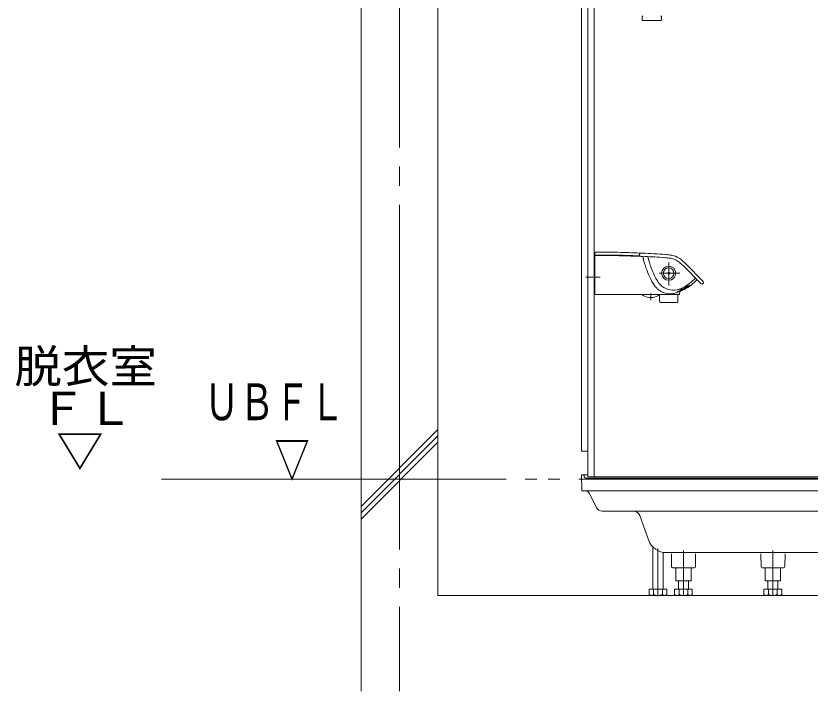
# Model space of a CAD drawing. Units: millimetres on the paper. Extents: x -305 to 305, y -152 to 152.
# Drawn here: x -159.72 to -118.25, y 12.53 to 47.8 of the extents above; entities that cross this region are included whole.
import ezdxf
from ezdxf.enums import TextEntityAlignment as Align

# ---------------------------------------------------------------- set-up
doc = ezdxf.new("R2010")
doc.units = ezdxf.units.MM
for name, pattern in [('DASHED2', [3, 2, -1]), ('LONG_CHAIN', [21, 18, -1, 1, -1]), ('LONG_DOUBLE_CHAIN', [21.8, 18, -1, 0.6, -0.6, 0.6, -1])]:
    doc.linetypes.add(name, pattern=pattern)
doc.layers.add('0-1_VIEW0001', color=7, linetype='DASHED2', lineweight=9)
doc.styles.add('ＭＳ ゴシック', font='')
doc.styles.get('ＭＳ ゴシック').set_extended_font_data('MS Gothic')

msp = doc.modelspace()

# ---------------------------------------------------------------- linework, layer by layer
at = {"layer": '0-1_VIEW0001', "linetype": 'Continuous'}
for p, q in [((-141.686, 100.925), (-141.686, 12.525)), ((-137.686, 100.925), (-137.686, 17.525)), ((-130.185, 25.058), (-130.185, 90.258)), ((-129.851, 23.725), (-129.851, 89.758)), ((-129.518, 37.125), (-129.518, 89.758)), ((-127.018, 47.6), (-127.018, 47.766)), ((-126.018, 47.6), (-126.018, 47.766)), ((-126.051, 47.566), (-126.985, 47.566)), ((-129.518, 23.725), (-129.518, 37.125)), ((-141.683, 22.191), (-137.683, 26.191)), ((-141.683, 21.858), (-137.683, 25.858)), ((-141.683, 21.524), (-137.683, 25.524)), ((-129.851, 25.058), (-130.185, 25.058)), ((-129.851, 23.725), (-108.968, 23.725)), ((-78.851, 17.525), (-137.686, 17.525))]:
    msp.add_line(p, q, dxfattribs=at)
at = {"layer": '0-1_VIEW0001', "linetype": 'LONG_CHAIN'}
msp.add_line((-139.685, 100.925), (-139.685, 12.525), dxfattribs=at)
at = {"layer": '0-1_VIEW0001', "color": 5, "linetype": 'Continuous'}
for p, q in [((-129.518, 33.341), (-129.518, 35.325)), ((-129.501, 35.341), (-129.485, 35.341)), ((-129.486, 35.305), (-129.484, 35.425)), ((-129.486, 35.305), (-129.452, 35.305)), ((-129.485, 35.266), (-129.485, 33.275)), ((-129.461, 35.286), (-129.466, 35.286)), ((-129.45, 35.286), (-129.461, 35.286)), ((-126.861, 35.23), (-127.091, 35.241)), ((-126.989, 35.236), (-126.958, 35.112)), ((-126.728, 35.224), (-126.684, 35.066)), ((-124.864, 34.735), (-125.027, 34.888)), ((-124.764, 34.871), (-124.929, 35.024)), ((-123.841, 33.932), (-124.764, 34.871)), ((-123.962, 33.817), (-124.864, 34.735)), ((-124.756, 33.613), (-124.703, 33.642)), ((-124.703, 33.642), (-124.612, 33.693)), ((-124.536, 33.731), (-124.53, 33.734)), ((-124.517, 33.728), (-124.528, 33.716)), ((-129.501, 33.325), (-129.485, 33.325)), ((-129.451, 33.241), (-125.1, 33.241)), ((-126.118, 33.23), (-126.118, 32.922)), ((-125.16, 33.397), (-125.141, 33.408)), ((-125.151, 32.922), (-125.151, 33.241)), ((-125.129, 33.387), (-125.15, 33.381)), ((-125.141, 33.408), (-125.116, 33.422)), ((-125.06, 33.4), (-125.066, 33.273)), ((-125.004, 33.425), (-124.826, 33.504)), ((-126.662, 33.094), (-126.468, 33.094)), ((-126.117, 32.916), (-126.088, 32.83)), ((-125.197, 32.819), (-126.073, 32.819)), ((-125.181, 32.83), (-125.152, 32.916)), ((-130.185, 23.825), (-129.851, 23.825)), ((-130.17, 22.991), (-130.185, 23.825)), ((-130.051, 23.792), (-130.05, 23.756)), ((-129.953, 23.658), (-82.419, 23.658)), ((-129.837, 22.991), (-130.17, 22.991)), ((-106.193, 22.991), (-129.837, 22.991)), ((-129.787, 22.862), (-129.41, 22.109)), ((-106.193, 21.925), (-129.112, 21.925)), ((-127.146, 21.703), (-126.693, 20.424)), ((-126.46, 20.053), (-126.46, 17.858)), ((-125.926, 19.758), (-125.926, 17.858)), ((-125.742, 19.758), (-86.635, 19.758)), ((-125.48, 19.023), (-125.492, 19.704)), ((-124.228, 19.704), (-124.239, 19.023)), ((-120.813, 19.023), (-120.825, 19.704)), ((-119.561, 19.704), (-119.573, 19.023)), ((-125.413, 18.958), (-124.306, 18.958)), ((-125.26, 18.291), (-125.26, 18.958)), ((-124.46, 18.291), (-124.46, 18.958)), ((-120.747, 18.958), (-119.639, 18.958)), ((-119.793, 18.291), (-119.793, 18.958)), ((-124.46, 18.291), (-125.26, 18.291)), ((-125.13, 18.291), (-125.13, 17.858)), ((-124.596, 18.291), (-124.596, 17.858)), ((-120.463, 18.291), (-120.463, 17.858)), ((-119.93, 18.291), (-119.93, 17.858)), ((-125.731, 17.858), (-126.655, 17.858)), ((-126.655, 17.858), (-126.655, 17.57)), ((-126.424, 17.858), (-126.424, 17.57)), ((-125.962, 17.858), (-125.962, 17.57)), ((-125.731, 17.858), (-125.731, 17.57)), ((-124.401, 17.858), (-125.325, 17.858)), ((-125.325, 17.858), (-125.325, 17.57)), ((-125.094, 17.858), (-125.094, 17.57)), ((-124.632, 17.858), (-124.632, 17.57)), ((-124.401, 17.858), (-124.401, 17.57)), ((-119.734, 17.858), (-120.658, 17.858)), ((-120.658, 17.858), (-120.658, 17.57)), ((-120.427, 17.858), (-120.427, 17.57)), ((-119.965, 17.858), (-119.965, 17.57)), ((-119.734, 17.858), (-119.734, 17.57)), ((-126.655, 17.57), (-126.576, 17.525)), ((-125.806, 17.525), (-126.573, 17.525)), ((-125.81, 17.525), (-125.731, 17.57)), ((-125.325, 17.57), (-125.246, 17.525)), ((-124.476, 17.525), (-125.243, 17.525)), ((-124.48, 17.525), (-124.401, 17.57)), ((-120.658, 17.57), (-120.58, 17.525)), ((-119.81, 17.525), (-120.576, 17.525)), ((-119.813, 17.525), (-119.734, 17.57))]:
    msp.add_line(p, q, dxfattribs=at)
at = {"layer": '0-1_VIEW0001', "color": 5, "linetype": 'LONG_CHAIN'}
for p, q in [((-125.635, 34.923), (-125.635, 33.711)), ((-129.206, 34.158), (-129.966, 34.158)), ((-126.138, 34.358), (-125.054, 34.358)), ((-126.565, 32.946), (-126.565, 33.294)), ((-126.193, 17.488), (-126.193, 19.98)), ((-124.86, 17.525), (-124.86, 19.872)), ((-120.193, 17.525), (-120.193, 19.872))]:
    msp.add_line(p, q, dxfattribs=at)
at = {"layer": '0-1_VIEW0001', "linetype": 'LONG_DOUBLE_CHAIN'}
msp.add_line((-152.123, 23.591), (-69.851, 23.591), dxfattribs=at)
at = {"layer": '0-1_VIEW0001', "color": 5, "linetype": 'Continuous'}
for points in [[(-124.757, 33.613), (-124.762, 33.61), (-124.768, 33.607), (-124.773, 33.603), (-124.779, 33.6), (-124.784, 33.597), (-124.79, 33.594), (-124.796, 33.591), (-124.801, 33.588), (-124.807, 33.585), (-124.813, 33.582)], [(-125.168, 33.381), (-125.17, 33.383), (-125.171, 33.384)], [(-125.116, 33.421), (-125.044, 33.458), (-125.03, 33.466)], [(-125.03, 33.466), (-124.98, 33.492), (-124.925, 33.521), (-124.869, 33.551), (-124.813, 33.582)], [(-119.793, 18.291), (-120.593, 18.291), (-120.593, 18.958)]]:
    msp.add_lwpolyline(points, dxfattribs=at)
for radius in [0.368, 0.28, 0.05]:
    msp.add_circle((-125.635, 34.358), radius, dxfattribs=at)
at = {"layer": '0-1_VIEW0001', "linetype": 'Continuous'}
for centre, start, end in [((-126.985, 47.766), 90, 180), ((-126.051, 47.766), 0, 90), ((-126.985, 47.6), 180, 270), ((-126.051, 47.6), 270, 0)]:
    msp.add_arc(centre, 0.0333, start, end, dxfattribs=at)
at = {"layer": '0-1_VIEW0001', "color": 5, "linetype": 'Continuous'}
for centre, radius, start, end in [((-129.501, 35.325), 0.0167, 90, 180), ((-129.468, 35.266), 0.0167, 148.7154, 180), ((-129.45, 35.425), 0.0333, 89.9616, 179), ((-129.466, 35.27), 0.0167, 89.9832, 162.6687), ((-129.116, 8.64), 26.667, 88.8756, 90.7232), ((-129.12, 8.793), 26.667, 87.8981, 90.7104), ((-129.347, 1.953), 33.333, 88.764, 90.1769), ((-128.933, 1.947), 33.333, 88.0658, 89.4762), ((-128.909, 1.97), 33.333, 86.951, 89.4555), ((-128.476, 8.777), 26.667, 86.8701, 89.2805), ((-128.613, 1.937), 33.333, 87.2057, 88.616), ((-127.088, 35.324), 0.0833, 88.7676, 267.8813), ((-128.007, 8.756), 26.667, 85.2525, 87.8786), ((-128.417, 8.793), 26.667, 83.8576, 84.3679), ((-125.64, 34.31), 1, 62.9637, 85.6595), ((-123.067, 36.036), 4, 193.3552, 200.8806), ((-127.991, 8.587), 26.667, 85.4104, 87.5707), ((-122.799, 36.019), 4, 193.7732, 211.1336), ((-128.324, 8.616), 26.667, 83.973, 84.6927), ((-125.692, 34.15), 1, 67.5024, 80.3101), ((-125.7, 34.153), 1, 62.8919, 67.0395), ((-125.905, 33.885), 1.333, 48.8169, 60.2969), ((-125.808, 34.022), 1.333, 48.7679, 62.1576), ((-123.002, 35.852), 4, 198.0951, 212.3189), ((-126.167, 35.945), 2.667, 298.1294, 316.3862), ((-126.083, 35.856), 2.667, 298.1142, 316.3862), ((-124.299, 35.379), 2.667, 218.6332, 222.6343), ((-124.002, 35.427), 2.667, 213.6227, 217.6238), ((-124.173, 35.627), 2.667, 223.275, 227.2281), ((-125.382, 34.478), 1.008, 233.3271, 287.3717), ((-126.137, 35.842), 2.667, 300.0683, 307.1289), ((-123.364, 31.336), 2.667, 116.0783, 117.9079), ((-124.516, 33.704), 0.0333, 97.5262, 115.1883), ((-124.52, 33.732), 0.005, 309.5774, 95.4948), ((-123.901, 33.874), 0.0833, 221.7935, 43.9247), ((-129.501, 33.341), 0.0167, 180, 270), ((-129.451, 33.275), 0.0333, 180, 270), ((-127.049, 33.175), 0.0667, 54.8593, 90), ((-126.565, 33.863), 0.775, 234.8593, 262.805), ((-126.565, 33.863), 0.775, 277.2034, 305.1407), ((-124.486, 35.563), 2.667, 228.2855, 231.8478), ((-125.556, 34.292), 1.008, 235.0259, 290.5969), ((-126.08, 33.175), 0.0667, 90, 125.1407), ((-125.636, 33.909), 0.668, 270, 284.9483), ((-126.111, 35.851), 2.667, 284.0782, 294.5211), ((-125.155, 33.384), 0.0167, 163.3223, 178.2146), ((-125.123, 33.342), 0.0667, 123.5574, 135.4317), ((-125.143, 33.443), 0.0667, 248.246, 251.6448), ((-125.165, 33.446), 0.0667, 270.3995, 283.0267), ((-126.06, 35.886), 2.667, 290.4334, 298.1511), ((-125.1, 33.275), 0.0333, 270, 357), ((-125.267, 34.157), 0.668, 286.2383, 302.3161), ((-126.101, 32.922), 0.0167, 180, 198.4349), ((-126.073, 32.836), 0.0167, 198.4349, 270), ((-125.197, 32.836), 0.0167, 270, 341.565), ((-125.168, 32.922), 0.0167, 341.565, 0), ((-130.084, 23.791), 0.0333, 0.9998, 90), ((-129.95, 23.758), 0.1, 180.9998, 270), ((-129.996, 22.758), 0.233, 26.565, 90), ((-129.112, 22.258), 0.333, 206.5651, 270), ((-127.46, 21.591), 0.333, 19.5024, 90), ((-125.751, 20.758), 1, 199.5025, 270), ((-125.413, 19.025), 0.0667, 181, 270), ((-124.306, 19.025), 0.0667, 270, 359), ((-120.747, 19.025), 0.0667, 181, 270), ((-119.639, 19.025), 0.0667, 270, 359), ((-126.583, 17.825), 0.3, 271.2052, 301.9385), ((-126.193, 18.135), 0.611, 247.7822, 292.2188), ((-125.803, 17.825), 0.3, 238.0615, 268.7948), ((-125.253, 17.825), 0.3, 271.2052, 301.9385), ((-124.863, 18.135), 0.611, 247.7822, 292.2188), ((-124.473, 17.825), 0.3, 238.0615, 268.7948), ((-120.586, 17.825), 0.3, 271.2052, 301.9385), ((-120.196, 18.135), 0.611, 247.7822, 292.2188), ((-119.807, 17.825), 0.3, 238.0615, 268.7948)]:
    msp.add_arc(centre, radius, start, end, dxfattribs=at)

# ---------------------------------------------------------------- texts
at = {"layer": '0-1_VIEW0001', "style": 'ＭＳ ゴシック'}
for s, height, width, p in [('脱衣室', 1.732, 1.05, (-159.8, 28.109)), ('ＵＢＦＬ', 1.921, 0.7, (-149.889, 26.103)), ('ＦＬ', 1.732, 1.05, (-158.55, 25.909)), ('▽', 1.732, 1.05, (-157.62, 23.709)), ('\u3000\u3000▽', 1.921, 0.7, (-149.889, 23.105))]:
    msp.add_text(s, height=height, dxfattribs=dict(at, width=width)).set_placement(p, align=Align.BOTTOM_LEFT)

doc.saveas('drawing.dxf')
